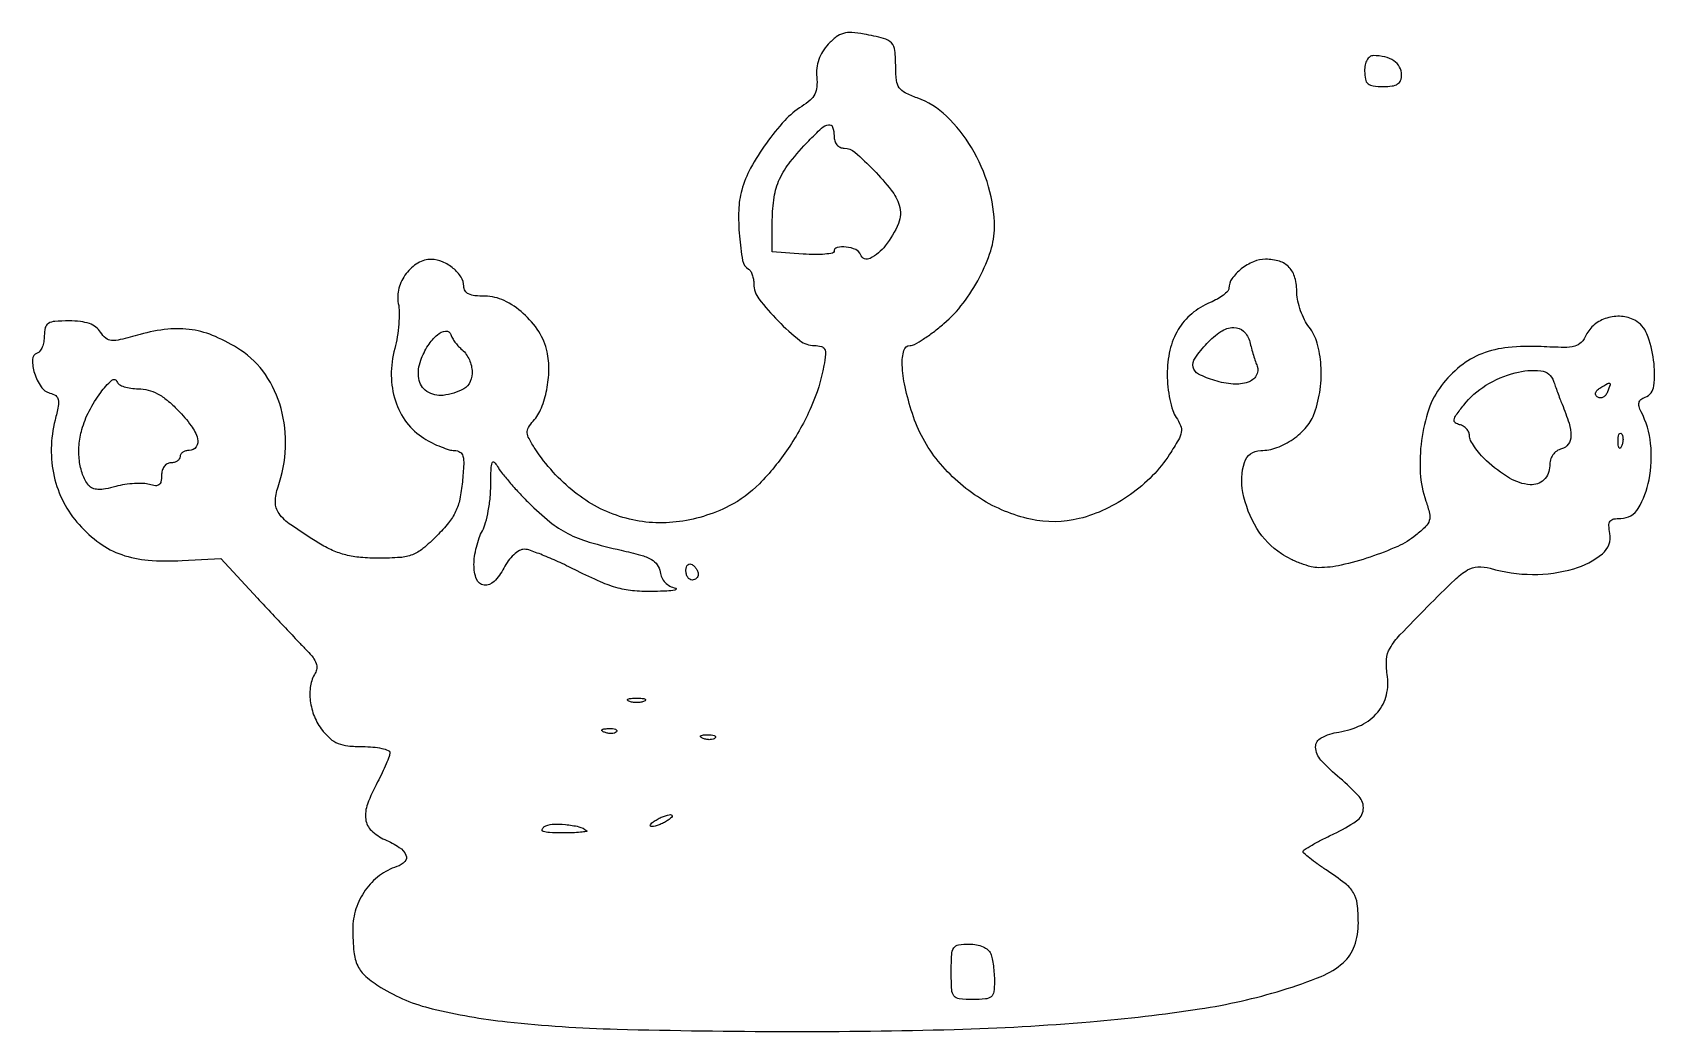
# Model space of a CAD drawing. Extents: x 0 to 263, y 1 to 163.
import ezdxf

# ---------------------------------------------------------------- set-up
doc = ezdxf.new("R2010")
doc.units = 0

msp = doc.modelspace()

# ---------------------------------------------------------------- linework, layer by layer
for points in [[(129.075776, 160.850961, 0.047016), (128.146834, 159.644249, 0.056293), (127.523889, 158.353441, 0.0573), (127.211961, 156.975947, 0.051556), (127.204359, 155.512448, -0.045643), (127.214784, 153.933611, -0.097565), (126.880207, 152.766288, -0.093832), (126.117295, 151.784843, -0.039975), (124.780243, 150.78309, 0.066249), (122.012235, 148.473301, 0.030241), (119.036095, 144.812668, 0.030252), (116.488696, 140.764595, 0.058012), (115.048535, 137.21361, 0.059718), (114.555876, 133.956222, 0.028971), (114.670226, 129.739888, 0.023308), (115.190977, 125.807127, 0.212872), (116.139666, 124.413682, -0.122103), (116.47007, 124.075806, -0.04779), (116.747277, 123.480363, -0.043632), (116.936374, 122.748929, -0.041469), (117, 121.98309, 0.165422), (117.816403, 119.582974, 0.030365), (120.935686, 116.000983, 0.030202), (124.461786, 112.824778, 0.169819), (126.820164, 112, -0.058145), (127.949202, 111.868258, -0.228373), (128.478869, 111.43874, -0.138338), (128.62126, 110.586009, -0.018144), (128.351732, 108.75, -0.058566), (126.285887, 102.048951, -0.044396), (122.562666, 95.310295, -0.045613), (117.895033, 89.593055, -0.080982), (113.005341, 86.002725, -0.089666), (104.398838, 83.407326, -0.100523), (95.788057, 84.15261, -0.097408), (87.943978, 88.245436, -0.07914), (81.554018, 95.275623, -0.018649), (80.562282, 96.920813, -0.110259), (80.280732, 97.879825, -0.152235), (80.481287, 98.712983, -0.046103), (81.256907, 99.775623, 0.085673), (82.562351, 101.896647, 0.045949), (83.440941, 104.852072, 0.044602), (83.789732, 108.069637, 0.058827), (83.499287, 111.003245, 0.088767), (82.143674, 114.270673, 0.068002), (79.62978, 117.218358, 0.070253), (76.520502, 119.293831, 0.112549), (73.423077, 120, -0.025391), (71.792007, 120.082883, -0.086512), (70.771888, 120.369758, -0.14736), (70.208936, 120.883107, -0.13553), (70, 121.639757, 0.145852), (69.565788, 123.096629, 0.075642), (68.288005, 124.523533, 0.071499), (66.546907, 125.583185, 0.096751), (64.75, 125.968197, 0.140126), (62.56694, 125.38683, 0.096732), (60.652328, 123.667987, 0.093294), (59.473727, 121.290994, 0.118464), (59.379887, 118.850564, -0.048478), (59.524597, 117.415732, -0.020757), (59.451553, 115.48811, -0.020307), (59.202777, 113.424796, -0.025191), (58.797843, 111.533971, 0.066993), (58.239013, 107.176727, 0.07726), (58.907646, 103.045105, 0.082698), (60.733068, 99.536029, 0.093401), (63.535292, 96.978188, 0.021936), (64.889844, 96.221023, 0.02159), (66.312604, 95.581093, 0.022064), (67.605328, 95.130523, 0.072943), (68.495263, 95, -0.139292), (69.377851, 94.749261, -0.195698), (69.855255, 94.095425, -0.075193), (69.981683, 92.755355, -0.009939), (69.764822, 89.90426, -0.026562), (69.346156, 87.113443, -0.059936), (68.671125, 85.088323, -0.05977), (67.533747, 83.277686, -0.026288), (65.637593, 81.170926, -0.022818), (63.363638, 79.095557, -0.081335), (61.670586, 78.099403, -0.07497), (59.676577, 77.653804, -0.017551), (56.245575, 77.533333, -0.021586), (53.261217, 77.662233, -0.040021), (50.87147, 78.063425, -0.043782), (48.723443, 78.8084, -0.032256), (46.495575, 79.984827, -0.012891), (41.971314, 82.923858, -0.085288), (40.047134, 84.797341, -0.160935), (39.455229, 86.648664, -0.081616), (39.879931, 89.085413, 0.073679), (41.095893, 95.465211, 0.077399), (40.374156, 101.811127, 0.08219), (37.836583, 107.318737, 0.100278), (33.790779, 111.28243, 0.040903), (29.73449, 113.46426, 0.064591), (25.945964, 114.564882, 0.06484), (22.012588, 114.660205, 0.041573), (17.519453, 113.803693, -0.008019), (14.308816, 112.965298, -0.074327), (12.883648, 112.835239, -0.162372), (11.96538, 113.20127, -0.077984), (11.125311, 114.170953, 0.09317), (10.367279, 114.994413, 0.074811), (9.3037, 115.563899, 0.057677), (7.871236, 115.894814, 0.027958), (5.991526, 116, 0.016355), (3.699956, 115.925025, 0.120327), (2.662916, 115.598638, 0.19991), (2.157869, 114.908508, 0.059355), (2, 113.583333, -0.044839), (1.91435, 112.630171, -0.053191), (1.659855, 111.763181, -0.061639), (1.286035, 111.102531, -0.15395), (0.842059, 110.780686, 0.319621), (0.080044, 109.736282, 0.080705), (0.411589, 107.534401, 0.071241), (1.486949, 105.323793, 0.181976), (2.918065, 104.311176, -0.087661), (3.845979, 103.884881, -0.196474), (4.261687, 103.246569, -0.096548), (4.258162, 102.159897, -0.013209), (3.755977, 99.93675, 0.057148), (3.13154, 95.318821, 0.061406), (3.596593, 90.7943, 0.06281), (5.127786, 86.606585, 0.06477), (7.638917, 82.977915, 0.052659), (10.980727, 79.982076, 0.072472), (14.551453, 78.118806, 0.06443), (18.822696, 77.219242, 0.03258), (24.331121, 77.14346), (30.591406, 77.465402), (36.545703, 71.074236, 0.000782), (38.982929, 68.466384, 0.000829), (41.38229, 65.915573, 0.000789), (43.456359, 63.724835, 0.003791), (44.649328, 62.487661, -0.034122), (45.554344, 61.427415, -0.075048), (46.053313, 60.48865, -0.103693), (46.164539, 59.651437, -0.123091), (45.914641, 58.896126, 0.102778), (45.152413, 56.868832, 0.069909), (45.11482, 54.396745, 0.065855), (45.779077, 51.85793, 0.069887), (47.07258, 49.634859, 0.045791), (48.336488, 48.299819, 0.084229), (49.606154, 47.515812, 0.071236), (51.206994, 47.119155, 0.025169), (53.57258, 47, -0.021371), (55.269489, 46.927439, -0.034375), (56.699445, 46.705185, -0.038077), (57.73465, 46.386055, -0.308144), (58, 45.996376, -0.089032), (57.894079, 45.406243, -0.011113), (57.4125, 44.191418, -0.012803), (56.765829, 42.763506, -0.010289), (56, 41.261185, 0.033702), (54.382326, 37.68332, 0.121636), (54.096984, 35.216596, 0.171845), (55.01704, 33.393089, 0.085629), (57.190643, 31.930467, -0.037427), (59.542745, 30.656833, -0.145507), (60.611505, 29.415185, -0.302521), (60.434088, 28.355038, -0.128224), (59.156094, 27.549542, 0.085917), (56.332197, 26.083893, 0.076249), (54.029098, 23.701302, 0.075113), (52.519385, 20.701691, 0.079251), (52, 17.445424, 0.023591), (52.176417, 13.708393, 0.088762), (52.802826, 11.457319, 0.103758), (54.114038, 9.751139, 0.038821), (56.563739, 7.960607, 0.079757), (64.86375, 4.50611, 0.031757), (77.049046, 2.392747, 0.020569), (94.829182, 1.19784, 0.005931), (122.379482, 0.809059, 0.007558), (149.478402, 1.157744, 0.013839), (171.536821, 2.386738, 0.016881), (189.244259, 4.469682, 0.036316), (202.633739, 7.512423, 0.022524), (208.956153, 9.756687, 0.084734), (212.518401, 11.966286, 0.128047), (214.355647, 14.699466, 0.085428), (214.984687, 18.438561, 0.027), (214.806058, 21.527939, 0.109432), (214.199321, 23.300819, 0.092801), (212.849158, 24.801027, 0.016432), (209.756833, 27.008926, -0.008773), (208.323137, 27.999778, -0.013327), (207.116404, 28.915122, -0.007925), (206.153264, 29.712373, -0.224977), (206.024501, 30, -0.256742), (206.182083, 30.272502, -0.006074), (207.495713, 31.045228, -0.011871), (209.107207, 31.916898, -0.007593), (211.017668, 32.856094, 0.038502), (214.667694, 34.939621, 0.220127), (215.788807, 36.802325, 0.213879), (215.109985, 38.900111, 0.036364), (212, 41.878194, -0.034147), (208.917621, 44.80378, -0.181333), (208.060564, 46.922123, -0.291096), (208.973543, 48.442276, -0.07636), (211.807935, 49.353297, 0.072462), (215.467236, 50.498234, 0.106577), (218.119137, 52.557483, 0.116495), (219.537237, 55.375385, 0.099116), (219.659695, 58.709627, -0.057852), (219.549369, 61.143446, -0.116763), (220.118497, 62.965528, -0.056027), (221.730726, 65.098867, -0.005739), (226.143576, 69.64454, -0.005441), (230.604451, 74.038705, -0.054577), (232.671098, 75.635816, -0.127948), (234.333364, 76.139791, -0.07996), (236.364524, 75.895456, 0.067704), (243.215688, 74.901327, 0.073328), (249.890237, 75.824893, 0.098774), (254.531551, 78.245942, 0.277288), (255.745625, 81.550344, -0.035118), (255.592159, 82.837425, -0.171152), (255.799282, 83.530116, -0.191842), (256.377201, 83.894174, -0.0458), (257.530092, 84, 0.264554), (260.352506, 85.605749, 0.087141), (262.108754, 90.237381, 0.072836), (262.362241, 96.104693, 0.093901), (260.825251, 101.264837, -0.048403), (260.482637, 102.122598, -0.137128), (260.475787, 102.761164, -0.161805), (260.795043, 103.24564, -0.075368), (261.456876, 103.621825, 0.27976), (262.884773, 105.466152, 0.061835), (262.841929, 109.638719, 0.059564), (261.740014, 113.904884, 0.17878), (259.774756, 116.120547, 0.106712), (257.626445, 116.73546, 0.090887), (255.280342, 116.464183, 0.093108), (253.230254, 115.391474, 0.119691), (251.922026, 113.722412, -0.084487), (251.110656, 112.523914, -0.139291), (250.062763, 111.909502, -0.067512), (248.321429, 111.701854, -0.008987), (244.611645, 111.828438, 0.037886), (239.257514, 111.70177, 0.068392), (234.999157, 110.677891, 0.076481), (231.497667, 108.648839, 0.060406), (228.43856, 105.508335, 0.081753), (226.4077, 101.686694, 0.04797), (225.226934, 96.631211, 0.047403), (225.021374, 91.342334, 0.070415), (225.924921, 86.803133, -0.025578), (226.512132, 84.805789, -0.13102), (226.482624, 83.660628, -0.128312), (225.886597, 82.669783, -0.024127), (224.291269, 81.254186, -0.064256), (221.360894, 79.460801, -0.024528), (216.894391, 77.719079, -0.024714), (212.223098, 76.409388, -0.056042), (208.582068, 76, -0.062615), (207.337793, 76.156433, -0.026137), (205.720598, 76.660938, -0.02536), (204.024658, 77.388723, -0.029943), (202.506163, 78.25, -0.113748), (198.538904, 82.353994, -0.086356), (196.270615, 88.208207, -0.124856), (196.518211, 93.053323, -0.328981), (199.156649, 95, 0.088136), (201.787008, 95.467288, 0.064948), (204.414814, 96.83986, 0.065246), (206.590404, 98.831844, 0.091174), (207.891583, 101.118839, 0.05112), (208.790193, 104.900802, 0.048856), (208.922362, 108.845474, 0.052458), (208.315618, 112.402251, 0.097815), (207, 115, -0.048591), (206.249297, 116.17977, -0.031826), (205.612376, 117.661562, -0.031954), (205.1726, 119.199972, -0.051862), (205.022236, 120.55, 0.061511), (204.702415, 122.99329, 0.124639), (203.777122, 124.682917, 0.132435), (202.204073, 125.665718, 0.073909), (199.954988, 126, 0.101054), (197.990585, 125.598881, 0.066616), (196.001611, 124.417726, 0.06985), (194.499884, 122.845292, 0.157003), (194, 121.29258, -0.192049), (193.806093, 120.80636, -0.040326), (193.111128, 120.182878, -0.03685), (192.132664, 119.546063, -0.027655), (190.974054, 118.989253, 0.076533), (187.984375, 117.174861, 0.083681), (185.784479, 114.592481, 0.078169), (184.450475, 111.27755, 0.056704), (184, 107.318136, 0.026601), (184.107466, 105.299562, 0.025118), (184.428834, 103.264246, 0.025967), (184.897597, 101.493224, 0.075226), (185.45986, 100.36077, -0.056929), (186.167399, 99.057205, -0.141077), (186.278337, 97.986423, -0.086686), (185.810223, 96.704054, -0.013413), (184.391125, 94.388264, -0.049659), (181.583583, 90.886688, -0.044178), (178.035726, 87.853041, -0.044104), (174.003511, 85.485201, -0.049077), (169.75773, 83.96058, -0.117136), (161.866204, 83.854315, -0.085604), (153.731359, 87.203295, -0.081929), (146.880941, 93.270282, -0.092788), (142.696492, 100.976788, -0.022939), (141.504625, 105.342375, -0.046661), (141.053184, 108.866827, -0.072302), (141.31382, 111.222129, -0.341473), (142.320001, 112, 0.128153), (143.061208, 112.193148, 0.0166), (144.4743, 113.046027, 0.01847), (146.110563, 114.19736, 0.014463), (147.800166, 115.560945, 0.053223), (150.927876, 118.87483, 0.041732), (153.583051, 123.047135, 0.043047), (155.404366, 127.387782, 0.077968), (156, 131.184298, 0.07159), (155.054946, 137.750916, 0.063321), (152.28336, 144.087082, 0.066816), (148.216562, 149.196582, 0.104916), (143.467387, 152.147953, -0.029171), (141.513646, 152.986218, -0.125722), (140.565581, 153.807324, -0.124197), (140.12144, 154.988081, -0.02817), (140, 157.141871, 0.02594), (139.8599, 159.840483, 0.166701), (139.293395, 161.062467, 0.13971), (138.043928, 161.792383, 0.016411), (134.863801, 162.497728, 0.028861), (132.872504, 162.753488, 0.087024), (131.515949, 162.612474, 0.096098), (130.365107, 162.029627, 0.040113)], [(216, 156.5, 0.047675), (216.126572, 155.175563, 0.173074), (216.55, 154.458333, 0.144586), (217.386401, 154.097235, 0.030103), (219, 154, 0.031073), (220.469633, 154.091421, 0.110105), (221.353806, 154.407751, 0.161402), (221.831972, 154.989657, 0.092211), (222, 155.893011, 0.130322), (221.666811, 157.149625, 0.114633), (220.74321, 158.147749, 0.092141), (219.282833, 158.786167, 0.057152), (217.418213, 159, 0.156791), (216.848062, 158.816706, 0.108594), (216.391821, 158.309304, 0.081239), (216.097362, 157.512279, 0.04798)], [(130, 146, 0.071728), (130.116743, 145.1904, 0.102057), (130.457701, 144.550913, 0.113727), (130.991089, 144.144527, 0.106548), (131.661609, 144, -0.181696), (133.397402, 143.347693, -0.021119), (136.455468, 140.434324, -0.025272), (139.279068, 137.194495, -0.08928), (140.568856, 134.766094, -0.17835), (140.441897, 131.804265, -0.067297), (138.312368, 128.171563, -0.107654), (135.856393, 126.137516, -0.452309), (134.288097, 126.75, 0.206534), (133.528488, 127.555208, 0.072902), (131.962873, 127.974449, 0.085832), (130.513033, 127.894409, 0.349588), (130.000622, 127.25, -0.368104), (129.763787, 126.971427, -0.020067), (128.532128, 126.822101, -0.0234), (126.91786, 126.767629, -0.014032), (125.000622, 126.846513), (120, 127.193027), (120, 132.374007, -0.039637), (120.291708, 136.047978, -0.068181), (121.181636, 138.980713, -0.060174), (122.916521, 141.804233, -0.024613), (125.890895, 145.192842, -0.015272), (127.993546, 147.234362, -0.137391), (129.128922, 147.806864, -0.380143), (129.77605, 147.425452, -0.078075)], [(69.534569, 111.5, -0.103508), (70.790876, 109.926907, -0.100339), (71.328965, 107.964426, -0.115142), (71.034303, 106.157745, -0.173833), (69.975544, 104.986912, -0.092092), (66.667806, 103.935624, -0.180095), (64.013646, 104.56354, -0.213317), (62.702944, 106.645872, -0.124909), (63.023532, 109.628363, -0.051734), (64.199215, 112.007394, -0.075813), (65.724954, 113.769262, -0.15216), (67.050724, 114.335672, -0.352026), (67.900692, 113.784611, 0.048709), (68.150013, 113.220227, 0.026885), (68.555447, 112.583604, 0.026561), (69.04017, 111.976706, 0.038302)], [(197.387327, 112.592901, 0.006678), (197.66121, 111.560278, 0.005234), (197.984914, 110.447501, 0.005295), (198.307909, 109.418469, 0.012919), (198.573295, 108.669593, -0.231698), (198.436759, 107.138739, -0.176056), (197.105832, 106.066993, -0.101928), (194.6694, 105.757754, -0.056668), (191.717397, 106.325854, -0.038172), (189.080785, 107.377861, -0.230974), (188.202706, 108.50725, -0.20994), (188.510533, 109.973046, -0.031646), (190.452251, 112.353977, -0.059213), (192.700245, 114.267117, -0.138978), (194.781352, 114.935187, -0.203799), (196.393867, 114.314102, -0.139685)], [(246.622062, 106.25, 0.007339), (246.89525, 105.436577, 0.003785), (247.259658, 104.426562, 0.003761), (247.650221, 103.393174, 0.005683), (248.00721, 102.5, -0.021906), (249.129938, 99.403099, -0.078647), (249.437067, 97.329141, -0.152882), (249.01193, 96.017162, -0.176354), (247.935288, 95.272826, 0.086999), (247.134502, 94.906209, 0.090288), (246.518121, 94.29279, 0.085067), (246.131962, 93.46825, 0.067168), (246, 92.490357, -0.202649), (245.052698, 90.24904, -0.21677), (242.821292, 89.449406, -0.115562), (239.468367, 90.53432, -0.051845), (235.75, 93.341382, -0.026212), (234.697426, 94.430918, -0.029458), (233.807813, 95.584698, -0.030684), (233.178169, 96.643282, -0.119372), (233, 97.378927, 0.101542), (232.879427, 97.966516, 0.080437), (232.53135, 98.515216, 0.077665), (232.014108, 98.942064, 0.083939), (231.404597, 99.176676, -0.105209), (230.697011, 99.483877, -0.297613), (230.509787, 99.962292, -0.10452), (230.859295, 100.758164, -0.01137), (232.069783, 102.367729, -0.088629), (235.665518, 105.562652, -0.07236), (240.402805, 107.59452, -0.09171), (244.571354, 107.919494, -0.29742)], [(17.232314, 105, -0.063537), (18.832744, 104.795802, -0.059963), (20.364511, 104.195349, -0.050005), (21.931906, 103.138382, -0.026703), (23.648981, 101.549566, -0.033066), (25.808465, 99.009927, -0.091034), (26.841601, 96.908855, -0.222275), (26.626835, 95.594797, -0.247727), (25.5, 95, 0.064853), (24.926543, 94.925306, 0.082425), (24.440625, 94.70625, 0.098894), (24.115568, 94.381354, 0.148195), (24, 94, -0.148195), (23.884432, 93.618646, -0.098894), (23.559375, 93.29375, -0.082425), (23.073457, 93.074694, -0.064853), (22.5, 93, 0.131934), (21.916979, 92.843434, 0.104989), (21.431388, 92.405435, 0.089423), (21.109858, 91.738625, 0.067836), (21, 90.932612, -0.04676), (20.906574, 89.935792, -0.189851), (20.587744, 89.429661, -0.19041), (20.010106, 89.277785, -0.047066), (19.034345, 89.489099, 0.0672), (18.038939, 89.663179, 0.02528), (16.621162, 89.646712, 0.024498), (15.059649, 89.472432, 0.027323), (13.579536, 89.149572, -0.021597), (11.914865, 88.766445, -0.05683), (10.695125, 88.681553, -0.085361), (9.810354, 88.874174, -0.131902), (9.189623, 89.343085, -0.080124), (8.212909, 91.123993, -0.05565), (7.687509, 93.362354, -0.051259), (7.645209, 95.859392, -0.04601), (8.102341, 98.408479, -0.052345), (9.269441, 101.382231, -0.038451), (11.138451, 104.393673, -0.049559), (12.922274, 106.381523, -0.542883), (13.780527, 106.15842, 0.180476), (14.140042, 105.7128, 0.052809), (14.953772, 105.340286, 0.045602), (16.030466, 105.085176, 0.035391)], [(255.36383, 104.505744, -0.072515), (255.069549, 103.981097, -0.102314), (254.664536, 103.632332, -0.124025), (254.215022, 103.512651, -0.142705), (253.788452, 103.630744, -0.120839), (253.477693, 103.946951, -0.195339), (253.421959, 104.314776, -0.139231), (253.645679, 104.712747, -0.054355), (254.143237, 105.109687, -0.005993), (255.384832, 105.875699, -0.255418), (255.684824, 105.887906, -0.376273), (255.780379, 105.656463, -0.009546)], [(257.683114, 95.8125, -0.054073), (257.461564, 95.395823, -0.470617), (257.279315, 95.37858, -0.168741), (257.137993, 95.670344, -0.018894), (257.078947, 96.416667, -0.028489), (257.089945, 97.112848, -0.077125), (257.200665, 97.592839, -0.208169), (257.385309, 97.77538, -0.296942), (257.604167, 97.729167, -0.126455), (257.797407, 97.402231, -0.060344), (257.876576, 96.916927, -0.05415), (257.839148, 96.359369, -0.051402)], [(80.535843, 86.5, 0.02411), (83.930731, 83.445145, 0.052759), (86.854842, 81.533142, 0.047529), (90.302068, 80.161517, 0.016415), (95.5, 78.829421, -0.012664), (98.671726, 78.041898, -0.060021), (100.400782, 77.333995, -0.112937), (101.349182, 76.479402, -0.118316), (101.811493, 75.311493, 0.077637), (102.091771, 74.393559, 0.078117), (102.63826, 73.607015, 0.077859), (103.401523, 73.02407, 0.076372), (104.311493, 72.697675, -0.461344), (104.408132, 72.526658, -0.27109), (104.203429, 72.357296, -0.026813), (102.904322, 72.216267, -0.007584), (100.870395, 72.136182, -0.027075), (97.670457, 72.23205, -0.044378), (95.001424, 72.697861, -0.037712), (92.170935, 73.689152, -0.014187), (88.370395, 75.481295, 0.009108), (85.613385, 76.815757, 0.011463), (83.01166, 77.945454, 0.009686), (80.805014, 78.794611, 0.084483), (79.77568, 78.981295, 0.137915), (79.001954, 78.772769, 0.051657), (78.092721, 78.094988, 0.0462), (77.201191, 77.108072, 0.041293), (76.467843, 75.937814, -0.071752), (74.908215, 73.755525, -0.234966), (73.287086, 73.172071, -0.281701), (72.066695, 74.129546, -0.0898), (71.641979, 76.500564, -0.036816), (71.74259, 77.831156, -0.023514), (72.044947, 79.353291, -0.023605), (72.484756, 80.825465, -0.04007), (73.005902, 82, 0.057295), (73.529369, 83.298371, 0.021592), (73.968204, 85.210488, 0.021054), (74.270699, 87.352134, 0.02404), (74.374413, 89.418682, -0.005975), (74.411362, 92.053267, -0.079166), (74.588611, 93.005808, -0.53994), (74.922034, 93.086923, -0.079028), (75.442308, 92.418682, 0.041887), (76.102889, 91.426805, 0.009837), (77.374832, 89.888613, 0.010067), (78.91321, 88.17216, 0.009746)], [(108, 74.940983, -0.105429), (107.923444, 74.581949, -0.099231), (107.70625, 74.276414, -0.096318), (107.381732, 74.071618, -0.092995), (107, 74, -0.153634), (106.618621, 74.120018, -0.097988), (106.29375, 74.457961, -0.080552), (106.074545, 74.962904, -0.062283), (106, 75.559017, -0.066118), (106.073267, 76.110654, -0.138808), (106.29375, 76.478525, -0.191142), (106.620352, 76.607943, -0.139169), (107, 76.5, -0.06081), (107.382515, 76.193797, -0.051032), (107.70625, 75.7871, -0.053229), (107.926698, 75.346558, -0.089642)], [(99.25, 54.337719, -0.057986), (98.679992, 54.181385, -0.037979), (98, 54.12966, -0.037979), (97.320008, 54.181385, -0.057986), (96.75, 54.337719, -0.174857), (96.540618, 54.525001, -0.447206), (96.601562, 54.693942, -0.078554), (97.10856, 54.810911, -0.017491), (98, 54.842105, -0.017491), (98.89144, 54.810911, -0.078554), (99.398438, 54.693942, -0.447206), (99.459382, 54.525001, -0.174857)], [(94.729167, 49.395833, -0.126455), (94.402231, 49.202593, -0.060344), (93.916927, 49.123424, -0.05415), (93.359369, 49.160852, -0.051402), (92.8125, 49.316886, -0.054073), (92.395823, 49.538436, -0.470617), (92.37858, 49.720685, -0.168741), (92.670344, 49.862007, -0.018894), (93.416667, 49.921053, -0.028489), (94.112848, 49.910055, -0.077125), (94.592839, 49.799335, -0.208169), (94.77538, 49.614691, -0.296942)], [(110.729167, 48.395833, -0.126455), (110.402231, 48.202593, -0.060344), (109.916927, 48.123424, -0.05415), (109.359369, 48.160852, -0.051402), (108.8125, 48.316886, -0.054073), (108.395823, 48.538436, -0.470617), (108.37858, 48.720685, -0.168741), (108.670344, 48.862007, -0.018894), (109.416667, 48.921053, -0.028489), (110.112848, 48.910055, -0.077125), (110.592839, 48.799335, -0.208169), (110.77538, 48.614691, -0.296942)], [(89.916667, 33.359324, -0.644857), (89.875225, 33.218573, -0.013291), (88.913542, 33.110049, -0.014701), (87.582437, 33.034907, -0.007615), (85.916667, 33.015313, -0.010121), (83.866883, 33.063917, -0.068277), (82.869612, 33.24569, -0.39456), (82.694463, 33.564368, -0.191789), (82.991692, 33.973704, -0.127294), (84.315496, 34.398557, -0.036469), (86.487314, 34.364713, -0.036695), (88.640263, 34.013193, -0.119675)], [(103, 35, -0.026766), (102.352293, 34.628962, -0.024204), (101.646875, 34.315379, -0.024967), (100.987337, 34.096832, -0.067616), (100.5, 34.030626, -0.190341), (100.267727, 34.122372, -0.335455), (100.234375, 34.315379, -0.102785), (100.485814, 34.625641, -0.027796), (101, 35, -0.026766), (101.647707, 35.371038, -0.024204), (102.353125, 35.684621, -0.024967), (103.012663, 35.903168, -0.067616), (103.5, 35.969374, -0.190341), (103.732273, 35.877628, -0.335455), (103.765625, 35.684621, -0.102785), (103.514186, 35.374359, -0.027796)], [(155.393011, 13.418213, -0.042363), (155.626709, 12.610773, -0.015746), (155.821697, 11.44385, -0.015472), (155.955462, 10.151478, -0.018051), (156, 8.918213, -0.034397), (155.884485, 7.241029, -0.186691), (155.450159, 6.458444, -0.153625), (154.547723, 6.087353, -0.02132), (152.5, 6, -0.023974), (150.290758, 6.105988, -0.206324), (149.444444, 6.571429, -0.154453), (149.070142, 7.5825, -0.012019), (149, 10.5, -0.012227), (149.068302, 13.292653, -0.131362), (149.410723, 14.361132, -0.213146), (150.177659, 14.862977, -0.039877), (151.893011, 15, -0.045569), (153.100576, 14.889716, -0.060653), (154.151366, 14.560857, -0.071717), (154.945145, 14.054691, -0.124016)]]:
    msp.add_lwpolyline(points, format="xyb", close=True)

doc.saveas('drawing.dxf')
